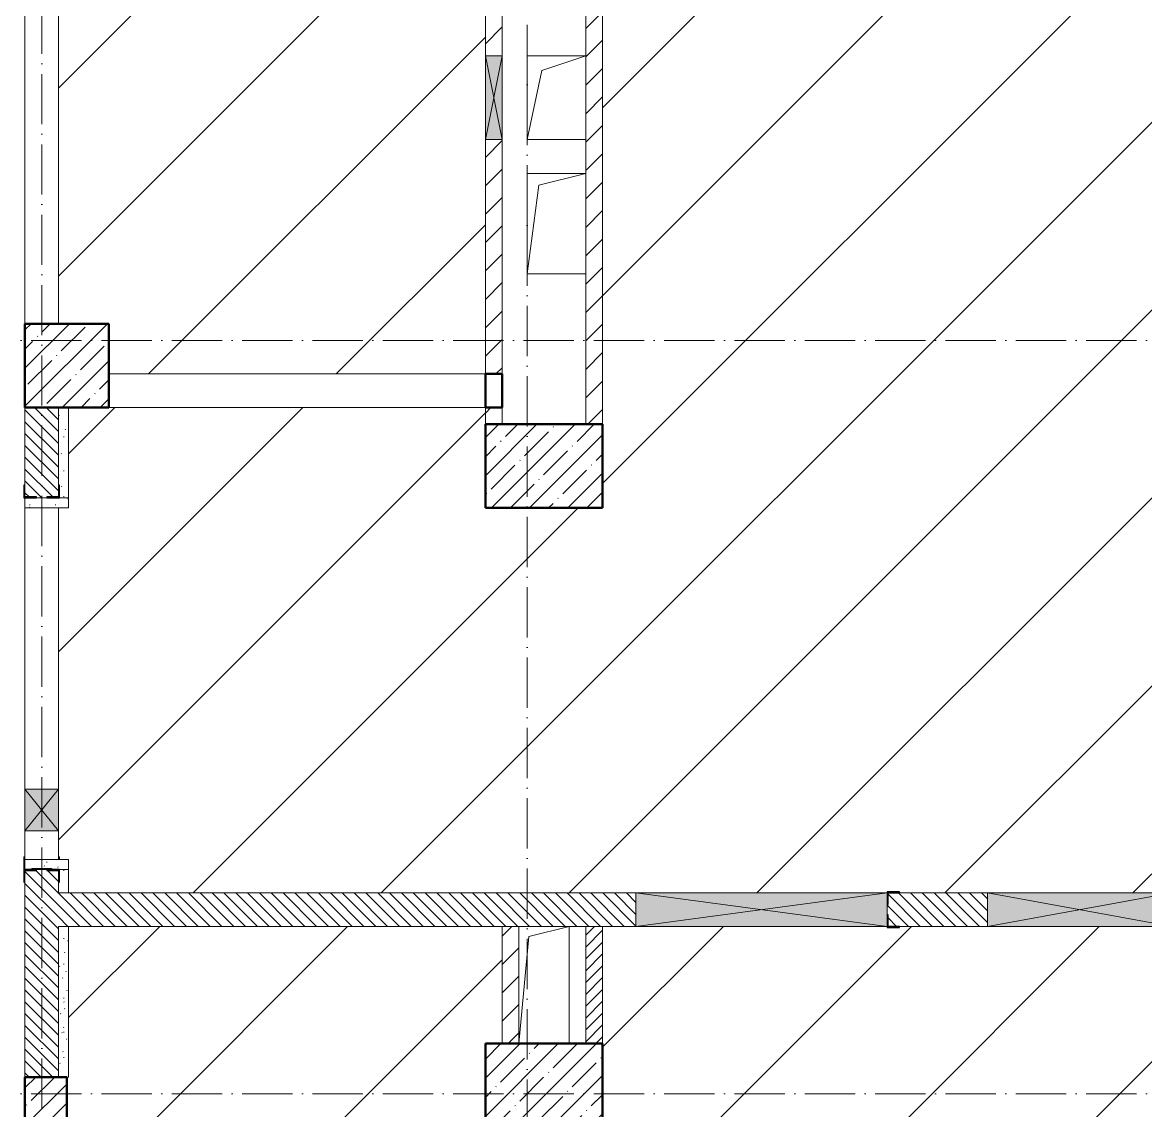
# Model space of a CAD drawing. Header units: millimetres. Extents: x -17017 to 628417, y -109036 to 199237.
# Drawn here: x 591303 to 598012, y 153765 to 160265 of the extents above; entities that cross this region are included whole.
import ezdxf

# ---------------------------------------------------------------- set-up
doc = ezdxf.new("R2010")
doc.units = ezdxf.units.MM
doc.linetypes.add('50_200_ШТРИХ_1Т_ш5_п1_п1_', pattern=[700, 500, -100, 0, -100])
for name, color, linetype, lineweight in [('3.1) ЖБ окна 1.2 м', 102, 'Continuous', 30), ('A-DETL-GENF-OTLN', 7, 'Continuous', 9), ('A-FLOR-____-OTLN', 7, 'Continuous', 9), ('A-GENM-____-MCUT', 7, 'Continuous', 25), ('A-GENM-____-OTLN', 7, 'Continuous', 9), ('A-GENM-____-OTLN-1', 7, 'Continuous', 25), ('A-GLAZ-____-OTLN', 7, 'Continuous', 9), ('A-WALL-____-MCUT', 7, 'Continuous', 13), ('A-WALL-____-MCUT-2', 7, 'Continuous', 50), ('A-WALL-____-PATT-1', 7, 'Continuous', 9), ('A-WALL-FNSH-MCUT-1', 7, 'Continuous', 9), ('I-WALL-____-OTLN', 7, 'Continuous', 9), ('S-COLS-____-MCUT', 7, 'Continuous', 50), ('S-COLS-____-OTLN', 7, 'Continuous', 9), ('S-GRID-____-OTLN-1', 7, '50_200_ШТРИХ_1Т_ш5_п1_п1_', 9), ('стяжа', 7, 'Continuous', 30)]:
    doc.layers.add(name, color=color, linetype=linetype, lineweight=lineweight)
doc.layers.add('A-WALL-____-PATT-2', color=7, linetype='Continuous', lineweight=9, true_color=0x787878)
pattern_1 = [(135, (516567.8, 90784.41), (-35.35534, -35.35534), [])]
pattern_2 = [(45, (473308.1, 27070.75), (-561.266, 561.266), [])]
pattern_3 = [(45, (516567.8, 90784.41), (-84.85281, 84.85281), [])]
pattern_4 = [(0, (516567.8, 90784.41), (203.2, 50.8), [3.353, -149.047, 3.353, -149.047, -812.8]), (0, (516567.8, 90784.41), (203.2, 50.8), [-304.8, 3.353, -301.447, 3.353, -149.047, -355.6]), (0, (516567.8, 90784.41), (203.2, 50.8), [-762, 3.353, -98.247, 3.353, -250.647]), (120, (516644, 90809.81), (-145.59409, 150.576362), [3.353, -149.047, 3.353, -149.047, -812.8]), (120, (516644, 90809.81), (-145.59409, 150.576362), [-304.8, 3.353, -301.447, 3.353, -149.047, -355.6]), (120, (516644, 90809.81), (-145.59409, 150.576362), [-762, 3.353, -98.247, 3.353, -250.647]), (240, (516669.4, 90911.41), (-57.60591, -201.376362), [3.353, -149.047, 3.353, -149.047, -812.8]), (240, (516669.4, 90911.41), (-57.60591, -201.376362), [-304.8, 3.353, -301.447, 3.353, -149.047, -355.6]), (240, (516669.4, 90911.41), (-57.60591, -201.376362), [-762, 3.353, -98.247, 3.353, -250.647])]

# ---------------------------------------------------------------- blocks, each defined once
blk = doc.blocks.new('BSC_Колонна _Прямоугольная - 500х700-V106-АР1_План отверстий 2 этажа в осях 1-64_Ю-ЯЯ')
at = {"layer": 'S-COLS-____-OTLN'}
h = blk.add_hatch(dxfattribs=at)
h.set_pattern_fill('FP_119', color=256, style=0, pattern_type=2)
h.set_pattern_definition([(315, (-63131.04, 77850), (114.04925, 114.04925), []), (315, (-63131.04, 77735.95), (114.04925, 114.04925), [201.613, -40.323, 3.353, -36.97])])
h.paths.add_polyline_path([(-250, 350), (-250, -350), (250, -350), (250, 350)], flags=0)
at = {"layer": 'S-COLS-____-MCUT'}
for p, q in [((250, 350), (-250, 350)), ((-250, 350), (-250, -350)), ((250, -350), (250, 350)), ((-250, -350), (250, -350))]:
    blk.add_line(p, q, dxfattribs=at)
blk = doc.blocks.new('BSC_Колонна _Прямоугольная - 500х700-V129-АР1_План отверстий 2 этажа в осях 1-64_Ю-ЯЯ')
at = {"layer": 'S-COLS-____-OTLN'}
h = blk.add_hatch(dxfattribs=at)
h.set_pattern_fill('FP_142', color=256, style=0, pattern_type=2)
h.set_pattern_definition([(315, (-66831.04, 77850), (114.04925, 114.04925), []), (315, (-66831.04, 77735.95), (114.04925, 114.04925), [201.613, -40.323, 3.353, -36.97])])
h.paths.add_polyline_path([(-250, -350), (250, -350), (250, 350), (-250, 350), (-250, 95.2)], flags=0)
at = {"layer": 'S-COLS-____-MCUT'}
for p, q in [((250, 350), (-250, 350)), ((-250, 350), (-250, -350)), ((250, -350), (250, 350)), ((-250, -350), (250, -350))]:
    blk.add_line(p, q, dxfattribs=at)
blk = doc.blocks.new('BSC_Колонна _Прямоугольная - 500х500-V144-АР1_План отверстий 2 этажа в осях 1-64_Ю-ЯЯ')
at = {"layer": 'S-COLS-____-OTLN'}
h = blk.add_hatch(dxfattribs=at)
h.set_pattern_fill('FP_157', color=256, style=0, pattern_type=2)
h.set_pattern_definition([(45, (-75000, -67431.04), (-114.04925, 114.04925), []), (45, (-74885.95, -67431.04), (-114.04925, 114.04925), [201.613, -40.323, 3.353, -36.97])])
h.paths.add_polyline_path([(-250, -250), (250, -250), (250, 250), (-250, 250)], flags=0)
at = {"layer": 'S-COLS-____-MCUT'}
for p, q in [((250, 250), (-250, 250)), ((-250, 250), (-250, -250)), ((250, -250), (250, 250)), ((-250, -250), (250, -250))]:
    blk.add_line(p, q, dxfattribs=at)
blk = doc.blocks.new('Фахверк_СКБ_Уголок - 200_3960-28339211-АР1_План отверстий 2 этажа в осях 1-64_Ю-ЯЯ')
at = {"layer": 'A-GENM-____-MCUT'}
for p, q in [((125, 156), (50, 156)), ((50, 156), (50, 150)), ((50, 150), (119, 150)), ((119, 150), (119, 81)), ((125, 81), (125, 156)), ((119, 81), (125, 81)), ((125, 19), (119, 19)), ((119, 19), (119, -50)), ((125, -56), (125, 19)), ((119, -50), (50, -50)), ((50, -50), (50, -56)), ((50, -56), (125, -56))]:
    blk.add_line(p, q, dxfattribs=at)
blk = doc.blocks.new('154_Стойка_СКБ_Уголок - СМ-2540_200-37126399-АР1_План отверстий 2 этажа в осях 1-64_Ю-ЯЯ')
at = {"layer": 'A-GENM-____-MCUT'}
for p, q in [((125, 156), (125, 81)), ((200, 156), (125, 156)), ((131, 81), (131, 150)), ((131, 150), (200, 150)), ((200, 150), (200, 156)), ((125, 81), (131, 81)), ((131, 19), (125, 19)), ((125, 19), (125, -56)), ((131, -50), (131, 19)), ((125, -56), (200, -56)), ((200, -50), (131, -50)), ((200, -56), (200, -50))]:
    blk.add_line(p, q, dxfattribs=at)
blk = doc.blocks.new('Стойка_Влож_Полоса боковая - Полоса-V150-АР1_План отверстий 2 этажа в осях 1-64_Ю-ЯЯ')
at = {"layer": 'A-GENM-____-OTLN'}
for p, q in [((-5, 60), (0, 60)), ((-5, -60), (-5, 60)), ((0, 31), (0, -31)), ((0, -60), (-5, -60))]:
    blk.add_line(p, q, dxfattribs=at)
blk = doc.blocks.new('Фахверк_СКБ_Уголок - 200_3550-28267367-АР1_План отверстий 2 этажа в осях 1-64_Ю-ЯЯ')
at = {"layer": 'A-GENM-____-MCUT'}
for p, q in [((200, 156), (125, 156)), ((125, 156), (125, 81)), ((131, 81), (131, 150)), ((131, 150), (200, 150)), ((200, 150), (200, 156)), ((125, 81), (131, 81)), ((131, 19), (125, 19)), ((125, 19), (125, -56)), ((131, -50), (131, 19)), ((125, -56), (200, -56)), ((200, -50), (131, -50)), ((200, -56), (200, -50))]:
    blk.add_line(p, q, dxfattribs=at)
blk = doc.blocks.new('Стойка_Влож_Уголок_Опорный - Уголок-V151-АР1_План отверстий 2 этажа в осях 1-64_Ю-ЯЯ')
at = {"layer": 'A-GENM-____-OTLN'}
for p, q in [((0, 0), (0, -6)), ((-212, -75), (-212, -60)), ((-6, -6), (0, -6)), ((0, -6), (0, -75)), ((-212, -75), (-206, -75)), ((-6, -75), (0, -75))]:
    blk.add_line(p, q, dxfattribs=at)
blk = doc.blocks.new('AR_Отверстие прямоугольное _в плите_ - AR_Отверстие прямоугольное _в плите_-30552540-АР1_План отверстий 2 этажа в осях 1-64_Ю-ЯЯ')
at = {"layer": 'A-GENM-____-OTLN'}
for p, q in [((175, 250), (-175, 250)), ((-175, 250), (-175, -250)), ((-87.5, 162.5), (175, 250)), ((-175, -250), (-87.5, 162.5)), ((-175, -250), (175, -250))]:
    blk.add_line(p, q, dxfattribs=at)
blk = doc.blocks.new('AR_Отверстие прямоугольное _в плите_ - AR_Отверстие прямоугольное _в плите_-30552533-АР1_План отверстий 2 этажа в осях 1-64_Ю-ЯЯ')
at = {"layer": 'A-GENM-____-OTLN'}
for p, q in [((175, 300), (-175, 300)), ((-175, 300), (-175, -300)), ((-105, 230), (175, 300)), ((-175, -300), (-105, 230)), ((-175, -300), (175, -300))]:
    blk.add_line(p, q, dxfattribs=at)
blk = doc.blocks.new('AR_Отверстие прямоугольное _в плите_ - AR_Отверстие прямоугольное _в плите_-30459803-АР1_План отверстий 2 этажа в осях 1-64_Ю-ЯЯ')
at = {"layer": 'A-GENM-____-OTLN'}
for p, q in [((-90, 290), (150, 350)), ((150, -350), (150, 350)), ((-150, -350), (-90, 290))]:
    blk.add_line(p, q, dxfattribs=at)
blk = doc.blocks.new('BSC_Колонна _Прямоугольная1 - 200х100 _металл_-35191705-АР1_План отверстий 2 этажа в осях 1-64_Ю-ЯЯ')
at = {"layer": 'S-COLS-____-MCUT'}
for p, q in [((100, 50), (-100, 50)), ((-100, 50), (-100, -50)), ((100, -50), (100, 50)), ((-100, -50), (100, -50))]:
    blk.add_line(p, q, dxfattribs=at)
blk = doc.blocks.new('AR_Отверстие прямоугольное _в стене__БезПР - AR_Отверстие прямоугольное _в стене__БезПР-36392898-АР1_План отверстий 2 этажа в осях 1-64_Ю-ЯЯ')
at = {"layer": 'A-GLAZ-____-OTLN'}
blk.add_hatch(color=256, dxfattribs=at).paths.add_polyline_path([(125, 100), (-125, 100), (-125, -100), (125, -100)], flags=0)
at = {"layer": 'A-DETL-GENF-OTLN'}
for p, q in [((-125, -100), (-125, 100)), ((-125, 100), (125, 100)), ((125, 100), (-125, -100)), ((-125, 100), (125, -100)), ((125, 100), (-125, 100)), ((-125, 100), (-125, -100)), ((125, 100), (125, -100)), ((125, -100), (125, 100)), ((125, -100), (-125, -100)), ((-125, -100), (125, -100))]:
    blk.add_line(p, q, dxfattribs=at)
blk = doc.blocks.new('AR_Отверстие прямоугольное _в стене__БезПР - AR_Отверстие прямоугольное _в стене__БезПР-36789370-АР1_План отверстий 2 этажа в осях 1-64_Ю-ЯЯ')
at = {"layer": 'A-GLAZ-____-OTLN'}
blk.add_hatch(color=256, dxfattribs=at).paths.add_polyline_path([(750, -100), (750, 100), (-750, 100), (-750, -100)], flags=0)
at = {"layer": 'A-DETL-GENF-OTLN'}
for p, q in [((-750, -100), (-750, 100)), ((-750, 100), (750, 100)), ((750, 100), (-750, -100)), ((-750, 100), (750, -100)), ((750, 100), (-750, 100)), ((-750, 100), (-750, -100)), ((750, 100), (750, -100)), ((750, -100), (750, 100)), ((750, -100), (-750, -100)), ((-750, -100), (750, -100))]:
    blk.add_line(p, q, dxfattribs=at)
at = {"layer": 'A-GLAZ-____-OTLN'}
blk.add_line((750, 100), (-750, 100), dxfattribs=at)
blk = doc.blocks.new('AR_Отверстие прямоугольное _в стене_ - AR_Отверстие прямоугольное _в стене__ОВ-36826716-АР1_План отверстий 2 этажа в осях 1-64_Ю-ЯЯ')
at = {"layer": 'A-GLAZ-____-OTLN'}
blk.add_hatch(color=256, dxfattribs=at).paths.add_polyline_path([(550, -100), (550, 100), (-550, 100), (-550, -100), (239.8, -100)], flags=0)
at = {"layer": 'A-DETL-GENF-OTLN'}
for p, q in [((-550, -100), (-550, 100)), ((-550, 100), (550, 100)), ((550, 100), (-550, -100)), ((-550, 100), (550, -100)), ((550, 100), (-550, 100)), ((-550, 100), (-550, -100)), ((550, 100), (550, -100)), ((550, -100), (550, 100)), ((550, -100), (-550, -100)), ((-550, -100), (550, -100))]:
    blk.add_line(p, q, dxfattribs=at)
blk = doc.blocks.new('AR_Отверстие прямоугольное _в стене__БезПР - AR_Отверстие прямоугольное _в стене__БезПР-36788837-АР1_План отверстий 2 этажа в осях 1-64_Ю-ЯЯ')
at = {"layer": 'A-GLAZ-____-OTLN'}
blk.add_hatch(color=256, dxfattribs=at).paths.add_polyline_path([(250, -50), (250, 50), (-250, 50), (-250, -50)], flags=0)
at = {"layer": 'A-DETL-GENF-OTLN'}
for p, q in [((-250, -50), (-250, 50)), ((-250, 50), (250, 50)), ((250, 50), (-250, -50)), ((-250, 50), (250, -50)), ((250, 50), (-250, 50)), ((-250, 50), (-250, -50)), ((250, 50), (250, -50)), ((250, -50), (250, 50)), ((250, -50), (-250, -50)), ((-250, -50), (250, -50))]:
    blk.add_line(p, q, dxfattribs=at)
at = {"layer": 'A-GLAZ-____-OTLN'}
blk.add_line((250, 50), (-250, 50), dxfattribs=at)
blk = doc.blocks.new('2этаж')
at = {"layer": 'S-GRID-____-OTLN-1', "color": 251, "ltscale": 0.6, "true_color": 0x636466}
for p, q in [((62158.3, 549908.8), (62158.3, 498997)), ((59258.3, 549613.9), (59258.3, 499306.9)), ((88482.7, 526597), (-20260.4, 526597)), ((88482.7, 522097), (-20260.4, 522097))]:
    blk.add_line(p, q, dxfattribs=at)

msp = doc.modelspace()

# ---------------------------------------------------------------- hatches: boundary and pattern name
at = {"layer": 'A-WALL-____-PATT-1'}
h = msp.add_hatch(dxfattribs=at)
h.set_pattern_fill('FP_4', color=256, style=0, pattern_type=2)
h.set_pattern_definition(pattern_3)
h.paths.add_polyline_path([(594067.8, 157865.5), (594167.8, 157865.5), (594167.8, 157965.5), (594067.8, 157965.5)], flags=0)
h.paths.add_polyline_path([(594167.8, 158165.5), (594167.8, 159565.5), (594067.8, 159565.5), (594067.8, 158165.5)], flags=0)
h.paths.add_polyline_path([(594067.8, 160065.5), (594167.8, 160065.5), (594167.8, 160665.5), (594067.8, 160665.5)], flags=0)
h = msp.add_hatch(dxfattribs=at)
h.set_pattern_fill('FP_4', color=256, style=0, pattern_type=2)
h.set_pattern_definition(pattern_3)
h.paths.add_polyline_path([(594767.8, 157865.5), (594767.8, 160665.5), (594667.8, 160665.5), (594667.8, 157865.5)], flags=0)
h = msp.add_hatch(dxfattribs=at)
h.set_pattern_fill('FP_6', color=256, style=0, pattern_type=2)
h.set_pattern_definition(pattern_1)
h.paths.add_polyline_path([(591517.8, 153965.5), (591517.8, 155199.5), (591448.8, 155199.5), (591448.8, 155205.5), (591386.8, 155205.5), (591386.8, 155199.5), (591317.8, 155199.5), (591317.8, 153965.5)], flags=0)
h.paths.add_polyline_path([(591448.8, 157425.5), (591448.8, 157431.5), (591517.8, 157431.5), (591517.8, 157965.5), (591317.8, 157965.5), (591317.8, 157431.5), (591386.8, 157431.5), (591386.8, 157425.5)], flags=0)
h = msp.add_hatch(dxfattribs=at)
h.set_pattern_fill('FP_6', color=256, style=0, pattern_type=2)
h.set_pattern_definition(pattern_1)
h.paths.add_polyline_path([(605817.8, 154865.5), (605817.8, 155065.5), (601423.8, 155065.5), (601423.8, 154996.5), (601417.8, 154996.5), (601417.8, 155065.5), (598167.8, 155065.5), (598167.8, 154865.5), (598792.8, 154865.5), (598792.8, 154965.5), (600042.8, 154965.5), (600042.8, 154865.5), (601417.8, 154865.5), (601417.8, 154934.5), (601423.8, 154934.5), (601423.8, 154865.5), (605617.8, 154865.5)], flags=0)
h.paths.add_polyline_path([(596542.8, 154865.5), (597067.8, 154865.5), (597067.8, 155065.5), (596473.8, 155065.5), (596473.8, 154996.5), (596467.8, 154996.5), (596467.8, 154934.5), (596473.8, 154934.5), (596473.8, 154865.5)], flags=0)
h.paths.add_polyline_path([(594967.8, 154865.5), (594967.8, 155065.5), (591517.8, 155065.5), (591517.8, 154865.5), (594322.6, 154865.5)], flags=0)
h = msp.add_hatch(dxfattribs=at)
h.set_pattern_fill('FP_4', color=256, style=0, pattern_type=2)
h.set_pattern_definition(pattern_3)
h.paths.add_polyline_path([(594267.8, 154165.5), (594267.8, 154865.5), (594167.8, 154865.5), (594167.8, 154165.5)], flags=0)
h = msp.add_hatch(dxfattribs=at)
h.set_pattern_fill('FP_5', color=256, style=0, pattern_type=2)
h.set_pattern_definition([(45, (516567.8, 90784.41), (-35.35534, 35.35534), [])])
h.paths.add_polyline_path([(594767.8, 154165.5), (594767.8, 154865.5), (594667.8, 154865.5), (594667.8, 154165.5)], flags=0)
h = msp.add_hatch(dxfattribs=at)
h.set_pattern_fill('FP_13', color=256, style=0, pattern_type=2)
h.set_pattern_definition([(45, (516567.8, 90784.41), (-114.04925, 114.04925), []), (45, (516681.85, 90784.41), (-114.04925, 114.04925), [201.612, -40.322, 3.353, -36.97])])
h.paths.add_polyline_path([(591317.8, 145915.5), (591567.8, 145915.5), (591567.8, 153965.5), (591317.8, 153965.5), (591317.8, 146394.6)], flags=0)
at = {"layer": 'A-WALL-____-PATT-2'}
h = msp.add_hatch(dxfattribs=at)
h.set_pattern_fill('FP_165', color=256, style=0, pattern_type=2)
h.set_pattern_definition(pattern_4)
h.paths.add_polyline_path([(591523.8, 155065.5), (591577.8, 155065.5), (591577.8, 155205.5), (591523.8, 155205.5), (591523.8, 155130.5), (591517.8, 155130.5), (591517.8, 155065.5)], flags=0)
h.paths.add_polyline_path([(591523.8, 157425.5), (591577.8, 157425.5), (591577.8, 157965.5), (591517.8, 157965.5), (591517.8, 157500.5), (591523.8, 157500.5), (591523.8, 157431.5)], flags=0)
h = msp.add_hatch(dxfattribs=at)
h.set_pattern_fill('FP_165', color=256, style=0, pattern_type=2)
h.set_pattern_definition(pattern_4)
h.paths.add_polyline_path([(591523.8, 157365.5), (591577.8, 157365.5), (591577.8, 157425.5), (591317.8, 157425.5), (591317.8, 157365.5), (591517.8, 157365.5)], flags=0)
h = msp.add_hatch(dxfattribs=at)
h.set_pattern_fill('FP_165', color=256, style=0, pattern_type=2)
h.set_pattern_definition(pattern_4)
h.paths.add_polyline_path([(591317.8, 155205.5), (591357.8, 155205.5), (591357.8, 155210.5), (591477.8, 155210.5), (591477.8, 155205.5), (591577.8, 155205.5), (591577.8, 155265.5), (591317.8, 155265.5)], flags=0)
h = msp.add_hatch(dxfattribs=at)
h.set_pattern_fill('FP_165', color=256, style=0, pattern_type=2)
h.set_pattern_definition(pattern_4)
h.paths.add_polyline_path([(591577.8, 153965.5), (591577.8, 154865.5), (591517.8, 154865.5), (591517.8, 153965.5)], flags=0)
at = {"layer": 'стяжа'}
h = msp.add_hatch(dxfattribs=at)
h.set_pattern_fill('ANSI31', color=5, scale=250)
h.set_pattern_definition(pattern_2)
h.paths.add_polyline_path([(599367.8, 168465.4), (599367.8, 168965.4), (599367.8, 170465.5), (599867.8, 170465.5), (599867.8, 172465.5), (599367.8, 172465.5), (599367.8, 172965.5), (599767.8, 172965.5), (599767.8, 173790.5), (599761.8, 173790.5), (599761.8, 173865.5), (599761.8, 173871.5), (599761.8, 173940.5), (599767.8, 175565.5), (599761.8, 175565.5), (599761.8, 175640.5), (599767.8, 175965.5), (599467.8, 175965.5), (599467.8, 176215.5), (594817.8, 176215.5), (594817.8, 176209.5), (594765.6, 176209.5), (594765.6, 176115.5), (594567.8, 176115.5), (594567.8, 175965.5), (594067.8, 175965.5), (594067.8, 176115.5), (593867.8, 176115.5), (593867.8, 176215.5), (593692.8, 176215.5), (593692.8, 176209.5), (593617.8, 176209.5), (591817.8, 176215.5), (591817.8, 175965.5), (591517.8, 175965.5), (591517.8, 174665.5), (592317.8, 174665.5), (592317.8, 174565.5), (592317.8, 174515.5), (592317.8, 173165.5), (592317.8, 173115.5), (592317.8, 173015.5), (592017.8, 173015.5), (592017.8, 171165.5), (591517.8, 171165.5), (591517.8, 166615.5), (591817.8, 166615.5), (592267.8, 166615.5), (592267.8, 164715.5), (591517.8, 164715.5), (591517.8, 161165.5), (591817.8, 161165.5), (591817.8, 160665.5), (591517.8, 160665.5), (591517.8, 158465.5), (591817.8, 158465.5), (591817.8, 158165.5), (594067.8, 158165.5), (594067.8, 159565.5), (594067.8, 160065.5), (594067.8, 160665.5), (594067.8, 161165.5), (594067.8, 161665.5), (594067.8, 163215.5), (597467.8, 163215.5), (597517.8, 163215.5), (598147.8, 163215.5), (599497.8, 163215.5), (599967.8, 163215.5), (599967.8, 165765.5), (599367.8, 165765.5), (599367.8, 166115.5), (599367.8, 166615.5)])
h.paths.add_polyline_path([(594767.8, 167415.5), (594767.8, 166615.5), (594767.8, 166115.5), (594067.8, 166115.5), (594067.8, 166615.5), (594067.8, 167415.5)], flags=16)
h.paths.add_polyline_path([(594767.8, 168465.4), (594067.8, 168465.4), (594067.8, 168965.4), (594067.8, 169365.5), (594767.8, 169365.5), (594767.8, 168965.4)], flags=16)
h.paths.add_polyline_path([(594667.8, 167315.1), (594667.8, 166615.5), (594167.8, 166615.5), (594167.8, 167315.5), (594668.8, 167315.5)], flags=0)
h.paths.add_polyline_path([(594167.8, 168965.4), (594167.8, 169265.5), (594669.8, 169265.5), (594667.8, 169265.1), (594667.8, 168965.4)], flags=0)
h.paths.add_polyline_path([(594767.8, 172465.5), (594067.8, 172465.5), (594067.8, 172965.5), (594767.8, 172965.5)], flags=16)
h = msp.add_hatch(dxfattribs=at)
h.set_pattern_fill('ANSI31', color=5, scale=250)
h.set_pattern_definition(pattern_2)
h.paths.add_polyline_path([(607947.8, 165935.5), (610247.8, 165935.5), (610247.8, 169865.5), (609817.8, 169865.5), (609817.8, 170365.5), (610247.8, 170365.5), (610247.8, 171615.5), (609817.8, 171615.5), (609817.8, 172315.5), (609817.8, 172815.5), (609017.8, 172815.5), (609017.8, 174009.5), (608948.8, 174009.5), (608948.8, 174015.5), (608817.8, 174015.5), (608817.8, 175615.5), (608811.8, 175615.5), (608811.8, 175690.5), (608817.8, 176215.5), (608392.8, 176215.5), (608392.8, 176209.5), (608317.8, 176209.5), (608317.8, 176215.5), (606517.8, 176215.5), (606517.8, 176209.5), (606442.8, 176209.5), (605817.8, 176215.5), (605817.8, 175965.5), (605317.8, 175965.5), (605317.8, 176215.5), (603517.8, 176215.5), (603517.8, 176209.5), (603442.8, 176209.5), (603067.8, 176211.8), (603067.8, 176115.5), (602867.8, 176115.5), (602867.8, 176215.5), (602467.8, 176215.5), (602467.8, 176209.5), (602392.8, 176209.5), (600592.8, 176215.5), (600592.8, 176209.5), (600517.8, 176209.5), (600167.8, 176213.3), (600167.8, 176115.5), (599967.8, 176115.5), (599967.8, 175965.5), (599967.8, 175640.5), (599973.8, 175640.5), (599973.8, 175565.5), (599968.1, 173940.5), (599973.8, 173940.5), (599973.8, 173871.5), (599973.8, 173865.5), (599973.8, 173790.5), (599969.6, 173215.5), (600367.8, 173215.5), (600367.8, 171815.5), (600367.8, 168865.5), (600367.8, 167465.5), (600367.8, 164515.5), (600367.8, 163115.5), (599497.8, 163115.5), (598147.8, 163115.5), (597517.8, 163115.5), (597467.8, 163115.5), (595017.8, 163115.5), (595017.8, 160665.5), (594767.8, 160665.5), (594767.8, 157865.5), (594767.8, 157365.5), (594067.8, 157365.5), (594067.8, 157865.5), (594067.8, 157965.5), (591817.8, 157965.5), (591577.8, 157965.5), (591577.8, 157425.5), (591577.8, 157365.5), (591517.8, 157365.5), (591517.8, 155685.5), (591517.8, 155435.5), (591517.8, 155280.5), (591577.8, 155280.5), (591577.8, 155065.5), (594967.8, 155065.5), (596467.8, 155065.5), (596467.8, 155071.5), (596542.8, 155071.5), (597067.8, 155065.5), (598167.8, 155065.5), (601417.8, 155065.5), (601417.8, 155071.5), (601492.8, 155071.5), (605817.8, 155065.5), (605817.8, 154165.5), (605817.8, 153665.5), (605817.8, 150665.5), (605817.8, 150165.5), (605817.8, 148140.5), (605823.8, 148140.5), (605823.8, 148065.5), (605777.8, 148065.5), (605777.8, 148060.5), (605611.8, 148060.5), (605611.8, 148140.5), (605617.8, 150165.5), (605117.8, 150165.5), (605117.8, 150565.5), (603963.8, 150565.5), (603917.8, 150565.5), (602917.8, 150565.5), (602871.8, 150565.5), (602717.8, 150565.5), (602717.8, 148215.5), (602717.8, 148165.5), (602717.8, 146165.5), (602842.8, 146165.5), (602842.8, 146171.5), (602917.8, 146171.5), (602923.8, 146171.5), (602992.8, 146171.5), (603227.8, 146165.5), (603677.8, 146165.5), (604067.8, 146165.5), (604117.8, 146165.5), (604232.8, 146165.5), (604432.8, 146165.5), (605317.8, 146165.5), (605317.8, 146465.5), (605817.8, 146465.5), (605817.8, 146859.5), (605748.8, 146859.5), (605686.8, 146865.5), (605748.8, 146865.5), (605823.8, 146865.5), (605823.8, 146790.5), (605817.8, 146465.5), (605817.8, 146165.5), (609817.8, 146165.5), (609817.8, 146465.5), (610247.8, 146465.5), (610247.8, 151915.5), (609817.8, 151915.5), (609817.8, 152415.5), (610247.8, 152415.5), (610247.8, 154915.5), (609817.8, 154915.5), (609817.8, 155345.5), (607947.8, 155345.5)])
h.paths.add_polyline_path([(600367.8, 161165.5), (600367.8, 160665.5), (600067.8, 160665.5), (599367.8, 160665.5), (599367.8, 161165.5), (600067.8, 161165.5)], flags=16)
h.paths.add_polyline_path([(600355.3, 161153), (600355.3, 160678), (600067.8, 160678), (600067.8, 161153)], flags=0)
h.paths.add_polyline_path([(605117.8, 161365.5), (605267.8, 161365.5), (605667.8, 161365.5), (605817.8, 161365.5), (605817.8, 161165.5), (605817.8, 160665.5), (605117.8, 160665.5), (605117.8, 161165.5)], flags=16)
h.paths.add_polyline_path([(605130.3, 161353), (605267.8, 161353), (605267.8, 161290.5), (605667.8, 161290.5), (605667.8, 161353), (605805.3, 161353), (605805.3, 161165.5), (605130.3, 161165.5)], flags=0)
h.paths.add_polyline_path([(605117.8, 164865.5), (605117.8, 164965.5), (605117.8, 165115.5), (605117.8, 166115.5), (605117.8, 166615.5), (605817.8, 166615.5), (605817.8, 166115.5), (605817.8, 165115.5), (605817.8, 164965.5), (605817.8, 164865.5)], flags=16)
h.paths.add_polyline_path([(605117.8, 164965.5), (605117.8, 165115.5), (605217.8, 165115.5), (605217.8, 165265.5), (605717.8, 165265.5), (605717.8, 165115.5), (605817.8, 165115.5), (605817.8, 164965.5), (605717.8, 164965.5), (605217.8, 164965.5)], flags=16)
h.paths.add_polyline_path([(605117.8, 164965.5), (605167.8, 165040.5), (605117.8, 165115.5), (605217.8, 165115.5), (605217.8, 164965.5)], flags=0)
h.paths.add_polyline_path([(605317.8, 166015.5), (605217.8, 165365.5), (605217.8, 165365.5), (605717.8, 165365.5), (605717.8, 166115.5)], flags=0)
h.paths.add_polyline_path([(605717.8, 164965.5), (605717.8, 165115.5), (605817.8, 165115.5), (605767.8, 165040.5), (605817.8, 164965.5)], flags=0)
h.paths.add_polyline_path([(605017.8, 158365.5), (605817.8, 158365.5), (605817.8, 157865.5), (605817.8, 157365.5), (605117.8, 157365.5), (605017.8, 157365.5)], flags=16)
h.paths.add_polyline_path([(605117.8, 158265.5), (605717.8, 158265.5), (605717.8, 157865.5), (605117.8, 157865.5)], flags=0)
h.paths.add_polyline_path([(600067.8, 157865.5), (600067.8, 157365.5), (600067.8, 157165.5), (600067.8, 156065.5), (600067.8, 155965.5), (599267.8, 155965.5), (599267.8, 157865.5), (599367.8, 157865.5)], flags=16)
h.paths.add_polyline_path([(599367.8, 157365.5), (599967.8, 157365.5), (599967.8, 157165.5), (600067.8, 157165.5), (600067.8, 156065.5), (599967.8, 156065.5), (599367.8, 156065.5)], flags=0)
h.paths.add_polyline_path([(600067.8, 157165.5), (600017.8, 156615.5), (600067.8, 156065.5), (599967.8, 156065.5), (599967.8, 157165.5)], flags=0)
h.paths.add_polyline_path([(605117.8, 168465.4), (605117.8, 168965.4), (605817.8, 168965.4), (605817.8, 168465.4)], flags=16)
h.paths.add_polyline_path([(605117.8, 172465.5), (605117.8, 172965.5), (605117.8, 173365.5), (605817.8, 173365.5), (605817.8, 172965.5), (605817.8, 172465.5)], flags=16)
h.paths.add_polyline_path([(605217.8, 172965.5), (605217.8, 173265.5), (605717.8, 173265.5), (605717.8, 172965.5)], flags=0)
h.paths.add_polyline_path([(608817.8, 171715.5), (608817.8, 173015.5), (608817.8, 173940.5), (608811.8, 173940.5), (608811.8, 174009.5), (608817.8, 174009.5), (608817.8, 173940.5), (608817.8, 173015.5), (608917.8, 173015.5), (608917.8, 171715.5)], flags=16)
h.paths.add_polyline_path([(608817.8, 171715.5), (608817.8, 173015.5), (608917.8, 173015.5), (608917.8, 171715.5)], flags=16)
h.paths.add_polyline_path([(605686.8, 146859.5), (605777.8, 146870.5), (605657.8, 146870.5), (605657.8, 146859.5)], flags=17)
h.paths.add_polyline_path([(605617.8, 146859.5), (605611.8, 146865.5), (605611.8, 146790.5), (605617.8, 146790.5)], flags=17)
h = msp.add_hatch(dxfattribs=at)
h.set_pattern_fill('ANSI31', color=5, scale=250)
h.set_pattern_definition(pattern_2)
h.paths.add_polyline_path([(594667.8, 152960.5), (594667.8, 153310.5), (594667.8, 153665.5), (594067.8, 153665.5), (594067.8, 154165.5), (594167.8, 154165.5), (594167.8, 154865.5), (591577.8, 154865.5), (591577.8, 153965.5), (591567.8, 153965.5), (591567.8, 146165.5), (591792.8, 146165.5), (591792.8, 146171.5), (591867.8, 146171.5), (591873.8, 146171.5), (591942.8, 146171.5), (592017.8, 146165.5), (592717.8, 146165.5), (592942.8, 146165.5), (592942.8, 146171.5), (593011.8, 146171.5), (593017.8, 146171.5), (593092.8, 146171.5), (593217.8, 146165.5), (593917.8, 146165.5), (594067.8, 146165.5), (594067.8, 146465.5), (594567.8, 146465.5), (594567.8, 146165.5), (595367.8, 146165.5), (595367.8, 147715.5), (595367.8, 148165.5), (595367.8, 148669.5), (595367.8, 148715.5), (595367.8, 149105.5), (595367.8, 149365.5), (595367.8, 149865.5), (595367.8, 149911.5), (595367.8, 150165.5), (594767.8, 150165.5), (594067.8, 150165.5), (594067.8, 150665.5), (594067.8, 151615.5), (594667.8, 151615.5), (594667.8, 152469.5), (594667.8, 152515.5)])
h.paths.add_polyline_path([(599367.8, 153665.5), (599367.8, 154165.5), (599367.8, 154865.5), (598792.8, 154865.5), (598167.8, 154865.5), (597067.8, 154865.5), (596542.8, 154865.5), (596542.8, 154859.5), (596467.8, 154859.5), (594967.8, 154865.5), (594767.8, 154865.5), (594767.8, 154165.5), (594767.8, 153665.5), (594767.8, 153310.5), (594767.8, 152960.5), (594767.8, 152515.5), (594767.8, 152469.5), (594767.8, 152385.5), (599367.8, 152385.5)])
h.paths.add_polyline_path([(598967.8, 153465.5), (598967.8, 153665.5), (599167.8, 153665.5), (599167.8, 153465.5)], flags=16)
h.paths.add_polyline_path([(598967.8, 149715.5), (598967.8, 150795.5), (597517.8, 150795.5), (597467.8, 150795.5), (595817.8, 150795.5), (595517.8, 150795.5), (595467.8, 150795.5), (595467.8, 149911.5), (595467.8, 149865.5), (595467.8, 149365.5), (595467.8, 149105.5), (595467.8, 148715.5), (595467.8, 148669.5), (595467.8, 148265.5), (597017.8, 148265.5), (597017.8, 148690.5), (597117.8, 148690.5), (597117.8, 148265.5), (597917.8, 148265.5), (597917.8, 148965.5), (598967.8, 148965.5), (598967.8, 149215.5)])
h.paths.add_polyline_path([(597067.8, 149965.1), (597067.8, 150165.1), (597267.8, 150165.1), (597267.8, 149965.1)], flags=16)
h.paths.add_polyline_path([(597712.8, 149110.5), (597732.8, 149110.5), (597732.8, 149000.5), (597882.8, 149000.5), (597882.8, 148980.5), (597712.8, 148980.5)], flags=16)
h.paths.add_polyline_path([(597712.8, 149760.5), (597712.8, 150000.5), (597732.8, 150000.5), (597732.8, 149890.5), (598932.8, 149890.5), (598932.8, 149870.5), (597732.8, 149870.5), (597732.8, 149760.5)], flags=16)
h.paths.add_polyline_path([(597712.8, 150650.5), (597712.8, 150760.5), (597732.8, 150760.5), (597732.8, 150650.5)], flags=16)
h.paths.add_polyline_path([(597567.8, 147415.5), (597567.8, 148165.5), (597117.8, 148165.5), (597117.8, 147390.5), (597017.8, 147390.5), (597017.8, 148165.5), (595467.8, 148165.5), (595467.8, 147715.5), (595467.8, 146165.5), (595692.8, 146165.5), (595692.8, 146171.5), (595767.8, 146171.5), (595773.8, 146171.5), (595842.8, 146171.5), (596692.8, 146165.9), (596692.8, 146171.5), (596761.8, 146171.5), (596767.8, 146171.5), (596842.8, 146171.5), (597177.8, 146165.5), (597527.8, 146165.5), (597567.8, 146165.5), (597567.8, 146915.5)])

# ---------------------------------------------------------------- linework, layer by layer
at = {"layer": 'A-FLOR-____-OTLN'}
for p, q in [((594317.8, 160065.5), (594667.8, 160065.5)), ((594317.8, 159565.5), (594317.8, 160065.5)), ((594667.8, 159565.5), (594317.8, 159565.5)), ((594317.8, 159363.1), (594667.8, 159363.1)), ((594317.8, 158763.1), (594317.8, 159363.1)), ((594667.8, 158763.1), (594317.8, 158763.1)), ((594567.8, 154865.5), (594567.8, 154165.5))]:
    msp.add_line(p, q, dxfattribs=at)
at = {"layer": 'A-WALL-____-MCUT'}
for p, q in [((591317.8, 157965.5), (591317.8, 157500.5)), ((591517.8, 157965.5), (591517.8, 157500.5)), ((591386.8, 157425.5), (591448.8, 157425.5)), ((591317.8, 155130.5), (591317.8, 153965.5)), ((591517.8, 155065.5), (591517.8, 155130.5)), ((594967.8, 155065.5), (591517.8, 155065.5)), ((597067.8, 155065.5), (596542.8, 155065.5)), ((591517.8, 154865.5), (594967.8, 154865.5)), ((591517.8, 153965.5), (591517.8, 154865.5)), ((596542.8, 154865.5), (597067.8, 154865.5))]:
    msp.add_line(p, q, dxfattribs=at)
at = {"layer": 'A-WALL-____-MCUT-2'}
for p, q in [((591317.8, 153965.5), (591317.8, 145915.5)), ((591567.8, 153965.5), (591317.8, 153965.5)), ((591567.8, 145915.5), (591567.8, 153965.5))]:
    msp.add_line(p, q, dxfattribs=at)
at = {"layer": 'A-WALL-FNSH-MCUT-1'}
for p, q in [((594067.8, 160665.5), (594067.8, 160065.5)), ((594167.8, 160065.5), (594167.8, 160665.5)), ((594667.8, 160665.5), (594667.8, 157865.5)), ((594767.8, 157865.5), (594767.8, 160665.5)), ((594067.8, 159565.5), (594067.8, 158165.5)), ((594167.8, 158165.5), (594167.8, 159565.5)), ((591577.8, 157425.5), (591577.8, 157965.5)), ((594067.8, 157965.5), (594067.8, 157865.5)), ((594167.8, 157865.5), (594167.8, 157965.5)), ((591317.8, 157425.5), (591317.8, 157365.5)), ((591448.8, 157425.5), (591386.8, 157425.5)), ((591523.8, 157425.5), (591577.8, 157425.5)), ((591577.8, 157425.5), (591523.8, 157425.5)), ((591577.8, 157365.5), (591577.8, 157425.5)), ((591317.8, 157365.5), (591577.8, 157365.5)), ((591577.8, 155265.5), (591317.8, 155265.5)), ((591317.8, 155265.5), (591317.8, 155205.5)), ((591577.8, 155065.5), (591577.8, 155265.5)), ((591577.8, 155205.5), (591523.8, 155205.5)), ((591523.8, 155205.5), (591577.8, 155205.5)), ((591577.8, 153965.5), (591577.8, 154865.5)), ((594167.8, 154865.5), (594167.8, 154165.5)), ((594267.8, 154165.5), (594267.8, 154865.5)), ((594667.8, 154865.5), (594667.8, 154165.5)), ((594767.8, 154165.5), (594767.8, 154865.5)), ((591567.8, 153965.5), (591577.8, 153965.5))]:
    msp.add_line(p, q, dxfattribs=at)
at = {"layer": 'I-WALL-____-OTLN'}
for p, q in [((591317.8, 158465.5), (591317.8, 160665.5)), ((591517.8, 160665.5), (591517.8, 158465.5)), ((591817.8, 158165.5), (594067.8, 158165.5)), ((594067.8, 157965.5), (591817.8, 157965.5)), ((591317.8, 155685.5), (591317.8, 157365.5)), ((591517.8, 157365.5), (591517.8, 155685.5)), ((591317.8, 155265.5), (591317.8, 155435.5)), ((591517.8, 155435.5), (591517.8, 155265.5))]:
    msp.add_line(p, q, dxfattribs=at)

# ---------------------------------------------------------------- block references
at = {"layer": '3.1) ЖБ окна 1.2 м'}
msp.add_blockref('2этаж', (532159.5, -368231.5), dxfattribs=at)
at = {"layer": 'A-GENM-____-OTLN'}
for name, p in [('AR_Отверстие прямоугольное _в плите_ - AR_Отверстие прямоугольное _в плите_-30552540-АР1_План отверстий 2 этажа в осях 1-64_Ю-ЯЯ', (594492.8, 159815.5)), ('AR_Отверстие прямоугольное _в плите_ - AR_Отверстие прямоугольное _в плите_-30552533-АР1_План отверстий 2 этажа в осях 1-64_Ю-ЯЯ', (594492.8, 159063.1)), ('AR_Отверстие прямоугольное _в плите_ - AR_Отверстие прямоугольное _в плите_-30459803-АР1_План отверстий 2 этажа в осях 1-64_Ю-ЯЯ', (594417.8, 154515.5))]:
    msp.add_blockref(name, p, dxfattribs=at)
for name, p, rotation in [('Стойка_Влож_Уголок_Опорный - Уголок-V151-АР1_План отверстий 2 этажа в осях 1-64_Ю-ЯЯ', (591311.8, 155205.5), 180), ('Стойка_Влож_Полоса боковая - Полоса-V150-АР1_План отверстий 2 этажа в осях 1-64_Ю-ЯЯ', (591417.8, 155205.5), 270)]:
    msp.add_blockref(name, p, dxfattribs=dict(at, rotation=rotation))
at = {"layer": 'A-GENM-____-OTLN-1'}
for name, p, rotation in [('Фахверк_СКБ_Уголок - 200_3550-28267367-АР1_План отверстий 2 этажа в осях 1-64_Ю-ЯЯ', (591467.8, 157300.5), 90), ('154_Стойка_СКБ_Уголок - СМ-2540_200-37126399-АР1_План отверстий 2 этажа в осях 1-64_Ю-ЯЯ', (591367.8, 155330.5), 270), ('Фахверк_СКБ_Уголок - 200_3960-28339211-АР1_План отверстий 2 этажа в осях 1-64_Ю-ЯЯ', (596592.8, 155015.5), 180)]:
    msp.add_blockref(name, p, dxfattribs=dict(at, rotation=rotation))
at = {"layer": 'A-GLAZ-____-OTLN'}
for name, p, rotation in [('AR_Отверстие прямоугольное _в стене__БезПР - AR_Отверстие прямоугольное _в стене__БезПР-36788837-АР1_План отверстий 2 этажа в осях 1-64_Ю-ЯЯ', (594117.8, 159815.5), 269.9999999999994), ('AR_Отверстие прямоугольное _в стене__БезПР - AR_Отверстие прямоугольное _в стене__БезПР-36392898-АР1_План отверстий 2 этажа в осях 1-64_Ю-ЯЯ', (591417.8, 155560.5), 90)]:
    msp.add_blockref(name, p, dxfattribs=dict(at, rotation=rotation))
for name, p in [('AR_Отверстие прямоугольное _в стене__БезПР - AR_Отверстие прямоугольное _в стене__БезПР-36789370-АР1_План отверстий 2 этажа в осях 1-64_Ю-ЯЯ', (595717.8, 154965.5)), ('AR_Отверстие прямоугольное _в стене_ - AR_Отверстие прямоугольное _в стене__ОВ-36826716-АР1_План отверстий 2 этажа в осях 1-64_Ю-ЯЯ', (597617.8, 154965.5))]:
    msp.add_blockref(name, p, dxfattribs=at)
at = {"layer": 'S-COLS-____-OTLN'}
msp.add_blockref('BSC_Колонна _Прямоугольная - 500х500-V144-АР1_План отверстий 2 этажа в осях 1-64_Ю-ЯЯ', (591567.8, 158215.5), dxfattribs=at)
for name, p, rotation in [('BSC_Колонна _Прямоугольная1 - 200х100 _металл_-35191705-АР1_План отверстий 2 этажа в осях 1-64_Ю-ЯЯ', (594117.8, 158065.5), 270.0000000000001), ('BSC_Колонна _Прямоугольная - 500х700-V129-АР1_План отверстий 2 этажа в осях 1-64_Ю-ЯЯ', (594417.8, 157615.5), 89.9999999999999), ('BSC_Колонна _Прямоугольная - 500х700-V106-АР1_План отверстий 2 этажа в осях 1-64_Ю-ЯЯ', (594417.8, 153915.5), 89.9999999999999)]:
    msp.add_blockref(name, p, dxfattribs=dict(at, rotation=rotation))

doc.saveas('drawing.dxf')
